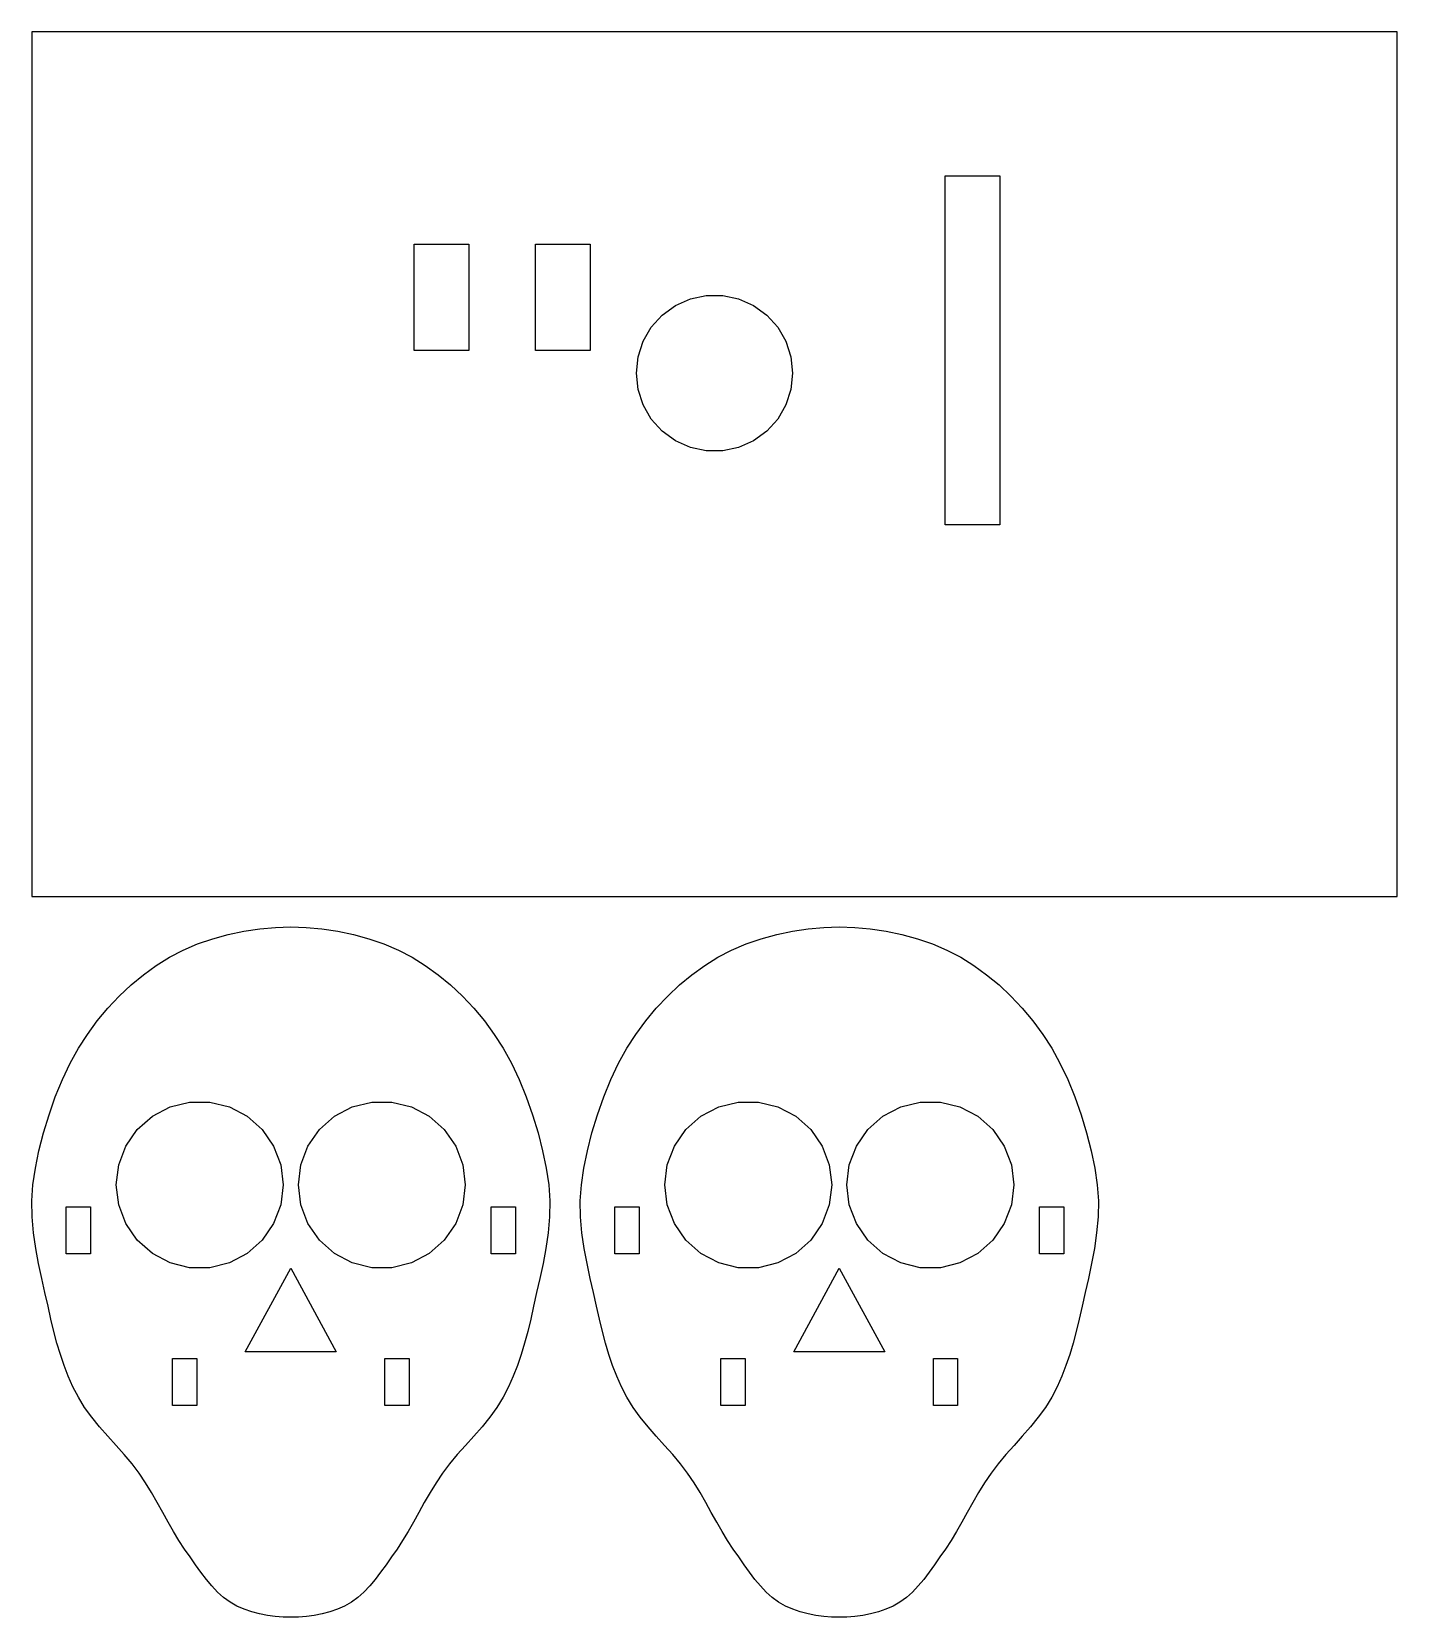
# Model space of a CAD drawing. Header units: metres. Extents: x 8 to 188, y 80 to 289.
import ezdxf

# ---------------------------------------------------------------- set-up
doc = ezdxf.new("R2010")
doc.units = ezdxf.units.M

msp = doc.modelspace()

# ---------------------------------------------------------------- linework, layer by layer
at = {"layer": 'CUT'}
for points in [[(8, 175), (188, 175), (188, 289), (8, 289)], [(128.4, 270), (135.6, 270), (135.6, 224), (128.4, 224)], [(58.4, 261), (65.6, 261), (65.6, 247), (58.4, 247)], [(74.4, 261), (81.6, 261), (81.6, 247), (74.4, 247)], [(108.07, 241.86), (107.41, 239.81), (106.33, 237.95), (104.89, 236.35), (103.15, 235.08), (101.18, 234.2), (99.08, 233.76), (96.92, 233.76), (94.82, 234.2), (92.85, 235.08), (91.11, 236.35), (89.67, 237.95), (88.59, 239.81), (87.93, 241.86), (87.7, 244), (87.93, 246.14), (88.59, 248.19), (89.67, 250.05), (91.11, 251.65), (92.85, 252.92), (94.82, 253.8), (96.92, 254.24), (99.08, 254.24), (101.18, 253.8), (103.15, 252.92), (104.89, 251.65), (106.33, 250.05), (107.41, 248.19), (108.07, 246.14), (108.3, 244)], [(42.15, 171), (44.18, 170.94), (46.24, 170.75), (48.33, 170.44), (50.4, 170), (52.44, 169.44), (54.43, 168.75), (56.34, 167.94), (58.15, 167), (59.88, 165.92), (61.57, 164.7), (63.21, 163.35), (64.78, 161.87), (66.27, 160.29), (67.67, 158.61), (68.96, 156.84), (70.15, 155), (71.24, 153.02), (72.26, 150.87), (73.19, 148.6), (74.02, 146.25), (74.75, 143.87), (75.35, 141.5), (75.82, 139.2), (76.15, 137), (76.3, 134.88), (76.26, 132.77), (76.07, 130.68), (75.77, 128.62), (75.4, 126.62), (74.98, 124.67), (74.55, 122.79), (74.15, 121), (73.77, 119.29), (73.38, 117.67), (72.97, 116.12), (72.52, 114.62), (72.03, 113.18), (71.48, 111.77), (70.86, 110.38), (70.15, 109), (69.33, 107.65), (68.38, 106.36), (67.36, 105.1), (66.27, 103.87), (65.18, 102.66), (64.1, 101.45), (63.08, 100.24), (62.15, 99), (61.3, 97.73), (60.51, 96.43), (59.75, 95.12), (59.02, 93.81), (58.31, 92.53), (57.6, 91.29), (56.89, 90.11), (56.15, 89), (55.41, 87.95), (54.7, 86.92), (53.99, 85.94), (53.28, 85), (52.55, 84.13), (51.79, 83.33), (51, 82.62), (50.15, 82), (49.25, 81.48), (48.29, 81.05), (47.3, 80.71), (46.28, 80.44), (45.24, 80.24), (44.2, 80.1), (43.16, 80.02), (42.15, 80), (41.14, 80.02), (40.1, 80.1), (39.06, 80.24), (38.03, 80.44), (37, 80.71), (36.01, 81.05), (35.05, 81.48), (34.15, 82), (33.3, 82.62), (32.51, 83.33), (31.75, 84.13), (31.02, 85), (30.31, 85.94), (29.6, 86.92), (28.89, 87.95), (28.15, 89), (27.41, 90.11), (26.7, 91.29), (25.99, 92.53), (25.28, 93.81), (24.55, 95.12), (23.79, 96.43), (23, 97.73), (22.15, 99), (21.22, 100.24), (20.2, 101.45), (19.12, 102.66), (18.02, 103.87), (16.94, 105.1), (15.92, 106.36), (14.97, 107.65), (14.15, 109), (13.44, 110.38), (12.82, 111.77), (12.27, 113.18), (11.78, 114.62), (11.33, 116.12), (10.92, 117.67), (10.53, 119.29), (10.15, 121), (9.75, 122.79), (9.32, 124.67), (8.9, 126.62), (8.53, 128.62), (8.23, 130.68), (8.04, 132.77), (8, 134.88), (8.15, 137), (8.48, 139.2), (8.95, 141.5), (9.55, 143.87), (10.28, 146.25), (11.11, 148.6), (12.04, 150.87), (13.06, 153.02), (14.15, 155), (15.34, 156.84), (16.63, 158.61), (18.03, 160.29), (19.53, 161.87), (21.09, 163.35), (22.73, 164.7), (24.42, 165.92), (26.15, 167), (27.96, 167.94), (29.87, 168.75), (31.86, 169.44), (33.9, 170), (35.97, 170.44), (38.06, 170.75), (40.12, 170.94), (42.15, 171)], [(114.45, 171), (116.48, 170.94), (118.54, 170.75), (120.63, 170.44), (122.7, 170), (124.74, 169.44), (126.73, 168.75), (128.64, 167.94), (130.45, 167), (132.18, 165.92), (133.87, 164.7), (135.51, 163.35), (137.08, 161.87), (138.57, 160.29), (139.97, 158.61), (141.26, 156.84), (142.45, 155), (143.54, 153.02), (144.56, 150.87), (145.49, 148.6), (146.32, 146.25), (147.05, 143.87), (147.65, 141.5), (148.12, 139.2), (148.45, 137), (148.6, 134.88), (148.56, 132.77), (148.37, 130.68), (148.07, 128.62), (147.7, 126.62), (147.28, 124.67), (146.85, 122.79), (146.45, 121), (146.07, 119.29), (145.68, 117.67), (145.27, 116.12), (144.82, 114.62), (144.33, 113.18), (143.78, 111.77), (143.16, 110.38), (142.45, 109), (141.63, 107.65), (140.68, 106.36), (139.66, 105.1), (138.57, 103.87), (137.48, 102.66), (136.4, 101.45), (135.38, 100.24), (134.45, 99), (133.6, 97.73), (132.81, 96.43), (132.05, 95.12), (131.32, 93.81), (130.61, 92.53), (129.9, 91.29), (129.19, 90.11), (128.45, 89), (127.71, 87.95), (127, 86.92), (126.29, 85.94), (125.58, 85), (124.85, 84.13), (124.09, 83.33), (123.3, 82.62), (122.45, 82), (121.55, 81.48), (120.59, 81.05), (119.6, 80.71), (118.58, 80.44), (117.54, 80.24), (116.5, 80.1), (115.46, 80.02), (114.45, 80), (113.44, 80.02), (112.4, 80.1), (111.36, 80.24), (110.33, 80.44), (109.3, 80.71), (108.31, 81.05), (107.35, 81.48), (106.45, 82), (105.6, 82.62), (104.81, 83.33), (104.05, 84.13), (103.32, 85), (102.61, 85.94), (101.9, 86.92), (101.19, 87.95), (100.45, 89), (99.71, 90.11), (99, 91.29), (98.29, 92.53), (97.58, 93.81), (96.85, 95.12), (96.09, 96.43), (95.3, 97.73), (94.45, 99), (93.52, 100.24), (92.5, 101.45), (91.42, 102.66), (90.32, 103.87), (89.24, 105.1), (88.22, 106.36), (87.27, 107.65), (86.45, 109), (85.74, 110.38), (85.12, 111.77), (84.57, 113.18), (84.08, 114.62), (83.63, 116.12), (83.22, 117.67), (82.83, 119.29), (82.45, 121), (82.05, 122.79), (81.62, 124.67), (81.2, 126.62), (80.83, 128.62), (80.53, 130.68), (80.34, 132.77), (80.3, 134.88), (80.45, 137), (80.78, 139.2), (81.25, 141.5), (81.85, 143.87), (82.58, 146.25), (83.41, 148.6), (84.34, 150.87), (85.36, 153.02), (86.45, 155), (87.64, 156.84), (88.93, 158.61), (90.33, 160.29), (91.83, 161.87), (93.39, 163.35), (95.03, 164.7), (96.72, 165.92), (98.45, 167), (100.26, 167.94), (102.17, 168.75), (104.16, 169.44), (106.2, 170), (108.27, 170.44), (110.36, 170.75), (112.42, 170.94), (114.45, 171)], [(40.83, 134.37), (39.89, 131.89), (38.38, 129.71), (36.4, 127.95), (34.05, 126.71), (31.48, 126.08), (28.82, 126.08), (26.25, 126.71), (23.9, 127.95), (21.92, 129.71), (20.41, 131.89), (19.47, 134.37), (19.15, 137), (19.47, 139.63), (20.41, 142.11), (21.92, 144.29), (23.9, 146.05), (26.25, 147.29), (28.82, 147.92), (31.48, 147.92), (34.05, 147.29), (36.4, 146.05), (38.38, 144.29), (39.89, 142.11), (40.83, 139.63), (41.15, 137)], [(64.83, 134.37), (63.89, 131.89), (62.38, 129.71), (60.4, 127.95), (58.05, 126.71), (55.48, 126.08), (52.82, 126.08), (50.25, 126.71), (47.9, 127.95), (45.92, 129.71), (44.41, 131.89), (43.47, 134.37), (43.15, 137), (43.47, 139.63), (44.41, 142.11), (45.92, 144.29), (47.9, 146.05), (50.25, 147.29), (52.82, 147.92), (55.48, 147.92), (58.05, 147.29), (60.4, 146.05), (62.38, 144.29), (63.89, 142.11), (64.83, 139.63), (65.15, 137)], [(113.13, 134.37), (112.19, 131.89), (110.68, 129.71), (108.7, 127.95), (106.35, 126.71), (103.78, 126.08), (101.12, 126.08), (98.55, 126.71), (96.2, 127.95), (94.22, 129.71), (92.71, 131.89), (91.77, 134.37), (91.45, 137), (91.77, 139.63), (92.71, 142.11), (94.22, 144.29), (96.2, 146.05), (98.55, 147.29), (101.12, 147.92), (103.78, 147.92), (106.35, 147.29), (108.7, 146.05), (110.68, 144.29), (112.19, 142.11), (113.13, 139.63), (113.45, 137)], [(137.13, 134.37), (136.19, 131.89), (134.68, 129.71), (132.7, 127.95), (130.35, 126.71), (127.78, 126.08), (125.12, 126.08), (122.55, 126.71), (120.2, 127.95), (118.22, 129.71), (116.71, 131.89), (115.77, 134.37), (115.45, 137), (115.77, 139.63), (116.71, 142.11), (118.22, 144.29), (120.2, 146.05), (122.55, 147.29), (125.12, 147.92), (127.78, 147.92), (130.35, 147.29), (132.7, 146.05), (134.68, 144.29), (136.19, 142.11), (137.13, 139.63), (137.45, 137)], [(12.55, 134.1), (15.75, 134.1), (15.75, 127.9), (12.55, 127.9)], [(68.55, 134.1), (71.75, 134.1), (71.75, 127.9), (68.55, 127.9)], [(84.85, 134.1), (88.05, 134.1), (88.05, 127.9), (84.85, 127.9)], [(140.85, 134.1), (144.05, 134.1), (144.05, 127.9), (140.85, 127.9)], [(42.15, 126), (48.15, 115), (36.15, 115)], [(114.45, 126), (120.45, 115), (108.45, 115)], [(26.55, 114.1), (29.75, 114.1), (29.75, 107.9), (26.55, 107.9)], [(54.55, 114.1), (57.75, 114.1), (57.75, 107.9), (54.55, 107.9)], [(98.85, 114.1), (102.05, 114.1), (102.05, 107.9), (98.85, 107.9)], [(126.85, 114.1), (130.05, 114.1), (130.05, 107.9), (126.85, 107.9)]]:
    msp.add_lwpolyline(points, close=True, dxfattribs=at)

doc.saveas('drawing.dxf')
